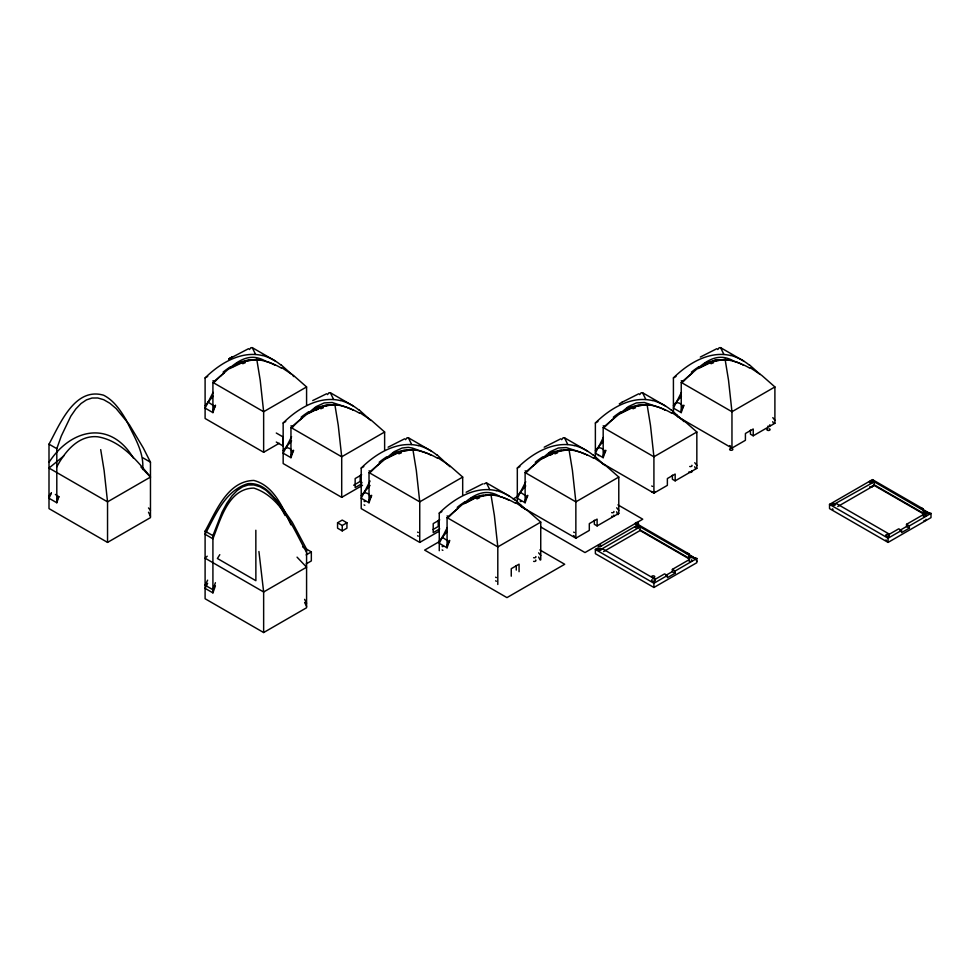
<?xml version="1.0" encoding="UTF-8"?>
<svg xmlns="http://www.w3.org/2000/svg" width="980" height="980" viewBox="0 0 980 980"><rect width="100%" height="100%" fill="white"/><g stroke="black" fill="none" stroke-linecap="round" stroke-linejoin="round"><path stroke-width="1.47" d="M51.377 493.295L49 498.244L56.803 502.752L58.849 496.701L55.382 494.447M213.113 392.38L205.102 408.109L212.917 412.617L215.453 405.169M291.587 436.688L283.159 453.177L290.962 457.685L293.51 450.237M370.073 481.009L361.216 498.244L369.019 502.752L371.567 495.292M447.272 527.571L439.261 543.3L447.076 547.808L449.612 540.36M525.745 481.756L517.317 498.244L525.121 502.752L527.669 495.292M603.386 437.448L595.375 453.177L603.178 457.685L605.726 450.237M681.431 392.38L673.419 408.109L681.235 412.617L683.77 405.169M696.841 558.465L675.171 570.985L675.171 573.19L667.368 577.698L667.368 575.493L664.575 573.876L655.253 579.266L653.917 583.259L653.917 587.473L696.841 562.692L696.841 558.465L693.056 557.436M931 513.41L909.33 525.917L909.33 528.134L901.527 532.63L901.527 530.425L898.734 528.82L889.411 534.198L888.076 538.192L888.076 542.405L931 517.624L931 513.41L927.215 512.381L906.537 524.312L906.537 526.517L900.032 530.278M56.803 502.752L56.803 448.668L61.287 436.051L70.805 416.194L75.828 408.954L81.046 403.515L86.436 399.877L92.022 398.027L97.779 397.978L103.733 399.718L109.858 403.258L116.167 408.587L129.335 424.646L143.239 447.872L150.467 462.193L150.467 517.624L107.543 542.405L49 508.608L49 444.161C59.964 424.107 74.639 386.855 103.611 395.21C113.925 400.465 120.54 410.461 126.285 420.138C133.415 435.818 144.379 451.609 142.663 469.506M207.625 583.321L205.102 588.368L212.917 592.876L212.917 535.644L222.056 512.197L226.907 503.169L231.942 495.941L237.148 490.502L242.55 486.852L248.124 485.002L253.894 484.953L259.835 486.693L265.96 490.233L278.773 502.691L292.31 522.34L306.581 549.168L306.581 607.747L263.644 632.541L205.102 598.743L205.102 531.148C216.029 511.511 227.385 480.923 253.894 480.445C274.02 485.762 282.84 507.689 290.95 524.79M215.404 582.72L212.917 589.727L205.102 585.219L207.625 580.172M212.917 592.876L215.404 585.856M56.803 500.339L58.849 496.701M212.917 410.216L214.963 406.565A124.485 97.142 8 0 1 215.502 405.745M290.962 455.284C296.303 450.384 285.327 443.891 283.159 450.776M369.019 500.339C374.348 495.451 363.372 488.947 361.216 495.831M447.076 545.407L449.122 541.756A124.485 97.142 8 0 1 449.661 540.936M525.121 500.339L527.167 496.701A124.485 97.142 8 0 1 527.706 495.868M603.178 455.284C608.507 450.384 597.53 443.891 595.375 450.776M681.235 410.216C686.564 405.328 675.588 398.823 673.419 405.708M249.447 349.541L250.856 347.716L252.264 347.655L275.356 360.983M327.504 394.609L328.913 392.784L330.321 392.723L353.413 406.051M405.549 439.677L406.97 437.84L408.378 437.778L431.457 451.106M561.663 439.677L563.071 437.84L564.48 437.778L587.571 451.106M639.707 394.609L641.128 392.784L642.537 392.723L665.616 406.051M717.764 349.541L719.173 347.716L720.582 347.655L743.673 360.983M56.803 466.884C64.79 451.645 78.657 434.752 97.779 436.798C120.675 440.62 136.526 460.049 150.467 476.966M219.802 554.668L217.401 558.49L255.878 580.699L255.841 530.241M484.071 483.924L486.423 482.846L509.514 496.174M49 495.831L51.377 492.854M205.102 405.708L213.113 396.238M439.261 540.899L447.272 531.43M517.317 495.831L525.745 485.909M49 462.376C70.854 428.53 110.581 419.697 133.366 458.052M286.087 447.125L291.587 440.853M364.131 492.193L370.073 485.468M598.29 447.125L603.386 441.306M676.347 402.057L681.431 396.238M220.904 375.732C233.987 364.266 247.34 350.424 265.641 361.216M292.849 426.839A142.076 112.051 7.6 0 1 298.925 420.775L316.038 406.663L324.172 402.927L332.183 402.511L346.467 407.19M371.726 471.025A142.076 112.051 7.6 0 1 376.982 465.843L394.095 451.719L402.216 447.995L408.244 447.37L412.225 447.995L427.207 453.348M449.771 516.08A142.076 112.051 7.6 0 1 455.038 510.911C468.171 499.494 481.474 485.59 499.8 496.395M533.108 465.855L550.197 451.719L558.331 447.995L566.342 447.578L580.626 452.246M605.885 425.957A142.076 112.051 7.6 0 1 611.14 420.775L628.254 406.663L636.375 402.927L644.399 402.511L658.683 407.19M681.272 380.705L683.121 381.771A142.076 112.051 7.6 0 1 689.197 375.72C702.329 364.303 715.633 350.399 733.959 361.216M279.251 443.266L263.644 452.282L205.102 418.485L205.102 377.925C219.753 363.445 241.007 350.448 262.358 355.544M362.514 485.333L341.702 497.35L283.159 463.552L283.159 422.993C297.798 408.501 319.063 395.516 340.415 400.6M439.261 531.148L419.746 542.405L361.216 508.608L361.216 468.06C375.855 453.569 397.121 440.571 418.472 445.667M439.261 550.711L439.261 513.116C453.912 498.624 475.165 485.639 496.517 490.735M517.317 501.932L517.317 468.06C531.956 453.569 553.222 440.571 574.574 445.667M595.375 458.101L595.375 422.993C610.013 408.501 631.279 395.516 652.631 400.6M673.419 411.808L673.419 377.925C688.07 363.445 709.324 350.448 730.676 355.544M207.221 556.187L205.102 558.184L263.644 591.981L306.581 567.2L297.062 557.154M212.917 412.617L212.917 382.433L224.163 372.89M290.962 457.685L290.962 427.501L302.207 417.958M369.019 502.752L369.019 472.556L380.265 463.013M447.076 547.808L447.076 517.624L458.322 508.081M525.121 502.752L525.121 472.556L536.366 463.013M603.178 457.685L603.178 427.501L614.423 417.958M681.235 412.617L681.235 382.433L692.48 372.89M229.737 368.651C237.809 363.078 247.462 359.317 257.385 359.832M307.793 413.719L317.018 408.525L326.181 405.549M385.851 458.787L395.063 453.593L404.226 450.604M463.895 503.843L476.023 497.485L490.931 494.484L494.373 515.468L497.803 546.913L497.803 584.472M541.952 458.787L554.068 452.417L568.988 449.428L572.418 470.4L575.86 501.858L575.86 538.192L589.311 530.425L589.311 523.626L597.114 519.118L597.114 525.917L594.333 524.312L594.333 520.233M620.009 413.719L629.221 408.525L638.384 405.549M698.066 368.651L707.278 363.458L716.441 360.481M63.798 455.921L49 468.06L107.543 501.858L150.467 477.064L140.961 467.031M231.721 357.21L228.769 359.035L248.553 348.684M231.696 367.659L244.865 361.399L256.772 359.293L260.214 380.277L263.644 411.723L263.644 452.282M309.754 412.715L322.922 406.467L334.829 404.36L338.259 425.345L341.702 456.79L341.702 497.35M387.798 457.783L400.967 451.535L412.886 449.428L416.316 470.4L419.746 501.858L419.746 542.405M465.855 502.85L474.357 498.355L482.283 495.672M543.912 457.783L552.414 453.287L560.34 450.604M621.957 412.715L635.126 406.467L647.045 404.36L650.475 425.345L653.917 456.79L653.917 493.124L667.368 485.357L667.368 478.559L675.171 474.051L675.171 480.849L672.378 479.245L672.378 475.165M700.014 367.659L713.183 361.399L725.09 359.293L728.532 380.277L731.962 411.723L731.962 448.068L745.413 440.302L745.413 433.491L753.228 428.983L753.228 435.794L750.435 434.177L750.435 430.098M229.014 358.852L232.003 357.051M619.274 403.907L622.263 402.119M205.102 377.925L207.711 376.43M281.75 367.635L293.449 375.389L306.581 386.941L263.644 411.723L212.917 382.433M283.159 422.993L285.756 421.486M316.148 410.191L318.757 408.685M359.807 412.702L371.506 420.445L384.626 432.009L341.702 456.79L290.962 427.501M361.216 468.06L363.813 466.554M361.657 474.798L355.152 478.559L355.152 487.575L361.657 483.814M353.67 485.21L360.175 481.462L362.024 482.528M337.561 522.781L342.24 520.074L346.932 522.781L346.932 528.183L342.24 530.891L337.561 528.183L337.561 522.781L342.24 525.476L346.932 522.781M306.128 554.925L311.334 551.912L302.673 546.913M306.128 563.929L311.334 560.928L311.334 551.912M437.852 457.758L449.551 465.512L462.683 477.064L419.746 501.858L369.019 472.556M621.994 402.278L638.825 393.752M439.261 513.116L441.87 511.621M517.317 468.06L519.915 466.554M595.375 422.993L597.971 421.486M673.419 377.925L676.029 376.43M476.158 498.06L480.065 495.794M550.307 455.247L552.916 453.752M710.316 362.87L715.535 359.856M439.714 519.865L433.209 523.626L433.209 532.63L439.714 528.882M433.025 529.519L438.219 526.517L438.219 520.515M439.077 541.769L424.646 550.099L506.954 597.616L564.713 564.272L539.882 549.939M513.202 498.967L518.445 495.941M515.909 502.826L527.608 510.58L540.74 522.132L497.803 546.913L447.076 517.624M593.966 457.758L605.665 465.512L618.784 477.064L575.86 501.858L525.121 472.556M672.011 412.702L683.721 420.445L696.841 432.009L653.917 456.79L603.178 427.501M750.067 367.635L761.766 375.389L774.898 386.941L731.962 411.723L681.235 382.433M597.114 525.917L618.784 513.41L618.784 477.064M675.171 480.849L696.841 468.342L696.841 432.009M753.228 435.794L774.898 423.274L774.898 386.941M597.971 547.955L595.375 549.462L595.375 553.676L653.917 587.473M600.581 546.448L638.298 524.668L689.038 553.97L689.038 556.824M667.368 575.493L653.917 583.259L595.375 549.462L602.296 548.678L640.087 526.86L695.837 559.053M603.594 551.593L640.087 530.523L689.075 558.821M665.873 575.334L672.378 571.585L672.378 569.368L689.173 559.678M927.092 514.01L923.197 511.756L923.197 508.902L872.457 479.612L829.533 504.394L829.533 508.608L888.076 542.405M834.96 503.781L874.246 481.793L930.045 514.292M837.753 506.538L874.246 485.468L924.569 514.512M901.527 530.425L888.076 538.192L829.533 504.394L832.375 504.075M388.105 447.186L404.654 438.807M700.32 357.051L716.87 348.684M544.206 447.186L560.768 438.807M466.162 492.242L482.711 483.875M312.73 400.563L326.61 393.752M242.746 363.727L245.343 362.661M320.803 408.783L323.4 407.729M398.86 453.85L401.445 452.797M711.064 363.727L713.661 362.661M633.019 408.783L635.604 407.729M554.962 453.85L557.559 452.797M476.905 498.918L479.502 497.852M236.903 362.955L247.965 360.052L256.258 359.795M314.96 408.011L326.009 405.12L335.442 404.899M393.005 453.079L404.066 450.175L413.499 449.967M705.22 362.955L716.282 360.052L725.702 359.832M627.176 408.011L638.225 405.12L647.658 404.899M549.119 453.079L560.168 450.175L569.601 449.967M471.062 498.146L482.123 495.243L491.544 495.023M687.286 554.104L689.038 553.97M921.445 509.049L923.197 508.902M326.034 405.622L327.639 405.34M716.307 360.567L724.649 359.807M638.25 405.622L646.518 404.863M404.091 450.69L412.433 449.93M560.205 450.69L561.797 450.396M482.148 495.758L483.74 495.464M329.268 405.12L334.303 404.863M563.427 450.175L568.461 449.93M485.37 495.243L490.478 494.986M774.898 423.274L773.502 423.274L772.718 421.682M696.841 468.342L695.457 468.342L694.661 466.75M618.784 513.41L617.4 513.41L616.616 511.805M919.718 508.044L921.886 508.142L922.241 509.073M685.559 553.112L687.727 553.21L688.083 554.141M726.474 359.88L729.034 360.15M258.157 359.88L260.717 360.15M648.417 404.948L651.1 405.23M336.214 404.948L338.884 405.23M570.372 450.004L573.165 450.31M414.258 450.004L417.064 450.31M492.315 495.072L495.231 495.39M729.635 360.248L730.357 360.371M734.669 361.424L736.74 362.122M266.339 361.424L268.422 362.122M500.498 496.615L502.581 497.313M737.413 362.38L739.422 363.225M659.369 407.447L661.365 408.293M581.312 452.515L585.268 454.291M269.096 362.38L271.105 363.225M347.153 407.447L351.11 409.236M503.255 497.571L505.264 498.416M740.072 363.531L741.37 364.168M662.027 408.599L663.313 409.236M271.754 363.531L273.053 364.168M427.868 453.654L429.154 454.291M505.913 498.722L507.211 499.359M663.95 409.554L665.187 410.24M273.677 364.499L274.927 365.185M429.791 454.622L431.029 455.308M507.836 499.69L509.086 500.376M742.62 364.829L743.244 365.185M586.518 454.965L587.13 455.308M352.359 409.897L352.971 410.24M922.168 508.902L930.302 513.802M873.756 484.573L924.495 513.875M906.537 524.312L909.33 525.917M906.537 526.517L909.33 528.134M836.455 503.622L889.411 534.198M677.327 416.524L731.962 448.068M603.215 425.773L605.064 426.839M601.879 463.087L653.917 493.124M617.939 504.872L642.758 519.204L584.999 552.561L540.58 526.909M693.056 558.086L688.009 553.97L696.143 558.87M639.597 529.641L689.038 558.184M525.17 470.829L527.02 471.907A142.076 112.051 7.6 0 1 533.096 465.843M672.378 569.368L675.171 570.985M672.378 571.585L675.171 573.19M602.296 548.678L655.253 579.266M521.225 506.648L575.86 538.192M212.954 380.705L214.804 381.771M291.011 425.773L292.861 426.839M369.056 470.829L370.906 471.907M447.113 515.897L448.963 516.962M276.286 433.025L282.877 436.835L282.877 445.839L276.286 442.041M142.663 457.685L150.467 462.193M205.102 531.148L212.917 535.644M49 444.161L56.803 448.668M520.245 492.193L527.167 496.701M442.188 537.248L449.122 541.756M208.03 402.057L214.963 406.565M749.259 364.695L760.002 374.262M671.202 409.75L684.089 421.633M593.157 454.818L604.979 465.537M515.1 499.886L525.844 509.453M437.043 454.818L449.93 466.701M358.999 409.75L370.82 420.481M280.942 364.695L291.685 374.262M720.582 347.655L723.877 354.38M642.537 392.723L645.832 399.448M564.48 437.778L567.775 444.504M486.423 482.846L489.718 489.571M408.378 437.778L411.674 444.504M330.321 392.723L333.616 399.448M252.264 347.655L255.56 354.38M292.763 375.413L293.816 376.577M872.457 479.612L874.246 481.793L874.246 485.468M772.804 417.639L774.898 420.298M694.747 462.707L696.841 465.365M616.69 507.763L618.784 510.421M538.633 552.83L540.74 555.489M148.507 507.934L150.467 510.421M285.156 515.627C277.61 501.405 266.695 482.136 248.001 483.642C225.29 490.331 215.355 515.211 205.102 534.296L212.917 538.792C220.537 519.608 228.414 488.273 253.894 488.101C281.873 497.179 293.29 528.832 306.581 552.316M304.608 599.344L306.581 603.251M304.608 602.492L306.581 606.387M538.633 557.032L540.029 559.886M148.507 512.234L150.467 516.264M695.457 558.465L696.841 561.332M617.486 513.581L618 514.647M100.707 449.612L104.125 470.559L107.543 501.858L107.543 542.405M258.928 551.507L263.644 591.981L263.644 632.541M640.087 530.523L640.087 526.86L638.298 524.668L638.298 527.485A1.605 0.919 0 0 1 635.836 527.73A1.605 0.919 0 0 1 635.873 526.321M540.74 522.132L540.74 559.874M519.069 571.695L519.069 564.174L511.254 568.682L511.254 576.191M516.276 565.57L516.276 570.078M462.683 477.064L462.683 495.268M384.626 432.009L384.626 450.2M360.175 475.447L360.175 481.462M342.24 525.476L342.24 530.891M306.581 386.941L306.581 405.132M256.748 359.44A54.451 41.417 7.4 0 1 281.321 368.076M215.612 380.889A142.076 112.051 7.6 0 1 220.88 375.72M262.432 355.36A45.056 35.206 7.6 0 1 280.709 364.866M223.073 372.143A104.627 77.322 3.1 0 1 230.57 366.716M334.805 404.495A54.451 41.417 7.4 0 1 359.378 413.131M293.069 451.658A124.485 97.142 8 0 1 293.547 450.8M340.489 400.428A45.056 35.206 7.6 0 1 358.766 409.922M301.117 417.211A104.627 77.322 3.1 0 1 308.627 411.784M418.325 532.508A1.605 0.919 0 0 1 417.603 532.103M418.325 536.158A1.605 0.919 0 0 1 417.603 535.754M412.862 449.563A54.451 41.417 7.4 0 1 437.435 458.199M371.114 496.713A124.485 97.142 8 0 1 371.604 495.868M418.534 445.496A45.056 35.206 7.6 0 1 436.823 454.99M379.174 462.266A104.627 77.322 3.1 0 1 386.671 456.839M364.817 501.625A1.605 0.919 0 0 1 364.095 501.221M364.817 505.276A1.605 0.919 0 0 1 364.095 504.859M535.778 556.518A1.605 0.919 0 0 1 535.399 557.547A1.605 0.919 0 0 1 533.598 557.718M535.668 560.046A1.605 0.919 0 0 1 535.484 561.148A1.605 0.919 0 0 1 533.598 561.356M442.874 546.693A1.605 0.919 0 0 1 442.152 546.277M442.874 550.331A1.605 0.919 0 0 1 442.152 549.927M490.919 494.63A54.451 41.417 7.4 0 1 515.48 503.267M496.591 490.551A45.056 35.206 7.6 0 1 514.868 500.057M457.231 507.334A104.627 77.322 3.1 0 1 464.728 501.907M496.37 577.575A1.605 0.919 0 0 1 495.647 577.171M496.37 581.226A1.605 0.919 0 0 1 495.647 580.809M574.427 532.508A1.605 0.919 0 0 1 573.704 532.103M574.427 536.158A1.605 0.919 0 0 1 573.582 535.57M520.931 501.625A1.605 0.919 0 0 1 520.209 501.221M520.931 505.276A1.605 0.919 0 0 1 520.209 504.859M613.823 511.462A1.605 0.919 0 0 1 613.456 512.491A1.605 0.919 0 0 1 611.655 512.65M613.823 515.1A1.605 0.919 0 0 1 613.456 516.129A1.605 0.919 0 0 1 611.655 516.288M568.964 449.563A54.451 41.417 7.4 0 1 593.537 458.199M574.648 445.496A45.056 35.206 7.6 0 1 592.924 454.99M535.276 462.266A104.627 77.322 3.1 0 1 542.785 456.839M691.402 559.801A1.605 0.919 0 0 1 691.586 561.148A1.605 0.919 0 0 1 689.246 561.16A1.605 0.919 0 0 1 689.393 559.813M637.478 526.174A1.605 0.919 0 0 1 638.25 527.522M600.274 548.653A1.605 0.919 0 0 1 601.022 550.001A1.605 0.919 0 0 1 598.572 550.172A1.605 0.919 0 0 1 598.755 548.751M654.175 579.67A1.605 0.919 0 0 1 654.358 581.018A1.605 0.919 0 0 1 652.019 581.03A1.605 0.919 0 0 1 652.166 579.682M652.484 486.374A1.605 0.919 0 0 1 651.761 485.97M654.763 491.495A1.605 0.919 0 0 1 654.101 492.095M653.133 492.266A1.605 0.919 0 0 1 651.59 491.446M691.88 465.292A1.605 0.919 0 0 1 691.513 466.321A1.605 0.919 0 0 1 689.712 466.48M691.574 470.866A1.605 0.919 0 0 1 691.292 472.274A1.605 0.919 0 0 1 688.94 471.858M598.976 455.651A1.605 0.919 0 0 1 598.253 455.235M647.02 404.495A54.451 41.417 7.4 0 1 671.594 413.131M605.273 451.658A124.485 97.142 8 0 1 605.763 450.8M652.692 400.428A45.056 35.206 7.6 0 1 670.982 409.922M613.333 417.211A104.627 77.322 3.1 0 1 620.842 411.784M926.027 519.302A1.605 0.919 0 0 1 925.72 520.319A1.605 0.919 0 0 1 923.956 520.539M872.249 485.578A1.605 0.919 0 0 1 872.041 486.913A1.605 0.919 0 0 1 869.75 486.729M833.098 509.282A1.605 0.919 0 0 1 832.388 508.841M886.594 540.335A1.605 0.919 0 0 1 885.883 539.907M725.077 359.44A54.451 41.417 7.4 0 1 749.639 368.076M683.33 406.59A124.485 97.142 8 0 1 683.82 405.745M730.749 355.36A45.056 35.206 7.6 0 1 749.026 364.866M691.39 372.143A104.627 77.322 3.1 0 1 698.887 366.716M732.109 448.62A1.605 0.919 0 0 1 732.379 450.028A1.605 0.919 0 0 1 729.929 449.93A1.605 0.919 0 0 1 730.578 448.546M730.492 446.023A1.605 0.919 0 0 1 729.782 445.582M676.984 415.128A1.605 0.919 0 0 1 676.347 414.773M769.337 428.787A1.605 0.919 0 0 1 769.619 430.196A1.605 0.919 0 0 1 767.156 430.085A1.605 0.919 0 0 1 767.806 428.713M769.766 424.793A1.605 0.919 0 0 1 769.717 425.908A1.605 0.919 0 0 1 767.855 426.19M689.577 557.669A1.605 0.919 0 0 0 692.003 556.91A1.605 0.919 0 0 0 689.651 556.077A1.605 0.919 0 0 0 689.577 557.669M636.045 524.178A1.605 0.919 0 0 0 638.482 523.418A1.605 0.919 0 0 0 636.118 522.585A1.605 0.919 0 0 0 636.045 524.178M598.841 546.644A1.605 0.919 0 0 0 601.279 545.885A1.605 0.919 0 0 0 598.915 545.052A1.605 0.919 0 0 0 598.841 546.644M652.349 577.538A1.605 0.919 0 0 0 654.775 576.767A1.605 0.919 0 0 0 652.423 575.934A1.605 0.919 0 0 0 652.349 577.538M832.988 505.215A1.605 0.919 0 0 0 835.438 504.48A1.605 0.919 0 0 0 833.098 503.622A1.605 0.919 0 0 0 832.988 505.215M923.65 516.215A1.605 0.919 0 0 0 926.161 515.541A1.605 0.919 0 0 0 923.895 514.623A1.605 0.919 0 0 0 923.65 516.215M870.13 482.724A1.605 0.919 0 0 0 872.641 482.05A1.605 0.919 0 0 0 870.375 481.131A1.605 0.919 0 0 0 870.13 482.724M886.422 536.085A1.605 0.919 0 0 0 888.933 535.411A1.605 0.919 0 0 0 886.667 534.492A1.605 0.919 0 0 0 886.422 536.085"/></g></svg>
